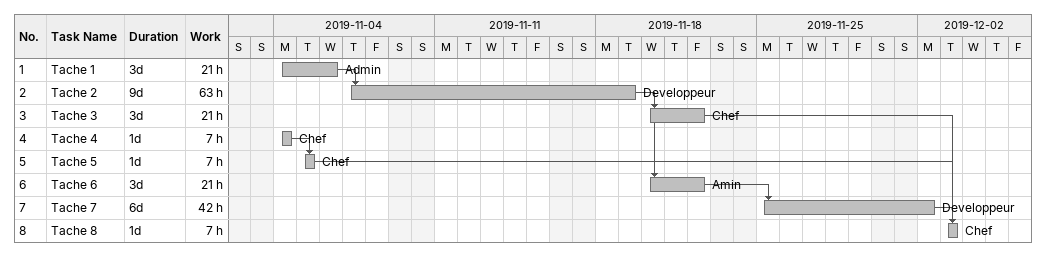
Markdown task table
| ID | Task | Duration | Start | Finish | Predecessors | Resources | Work (h) |
|---|---|---|---|---|---|---|---|
| 1 | Tache 1 | 3d | 2019-11-04 | 2019-11-06 |  | Admin | 21 |
| 2 | Tache 2 | 9d | 2019-11-07 | 2019-11-19 | 1 | Developpeur | 63 |
| 3 | Tache 3 | 3d | 2019-11-20 | 2019-11-22 | 2 | Chef | 21 |
| 4 | Tache 4 | 1d | 2019-11-04 | 2019-11-04 |  | Chef | 7 |
| 5 | Tache 5 | 1d | 2019-11-05 | 2019-11-05 | 4 | Chef | 7 |
| 6 | Tache 6 | 3d | 2019-11-20 | 2019-11-22 | 2 | Amin | 21 |
| 7 | Tache 7 | 6d | 2019-11-25 | 2019-12-02 | 6 | Developpeur | 42 |
| 8 | Tache 8 | 1d | 2019-12-03 | 2019-12-03 | 7, 3, 5 | Chef | 7 |
